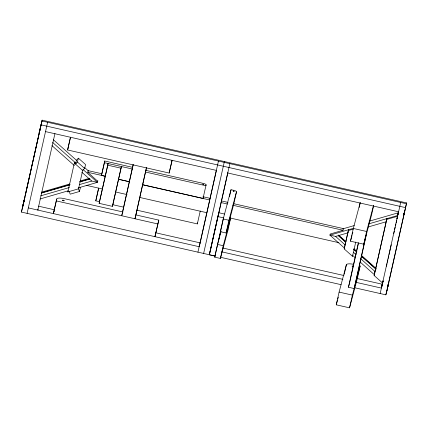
<?xml version="1.0" encoding="UTF-8"?>
<svg xmlns="http://www.w3.org/2000/svg" width="428" height="428" viewBox="0 0 428 428"><rect width="100%" height="100%" fill="white"/><g stroke="black" fill="none" stroke-linecap="round" stroke-linejoin="round"><path stroke-width="0.64" d="M383.103 280.971L382.894 281.95M24.321 199.625L24.31 199.555M382.509 283.357L382.632 282.753L381.765 286.546L382.316 284.229M398.522 211.742L397.719 215.204L398.457 211.844M403.668 215.263L403.406 216.509L403.866 214.599M39.28 132.198C38.37 136.291 41.083 124.976 40.098 128.871M404.134 213.486L403.845 214.872L404.808 210.619L404.257 212.941M24.145 200.427L23.428 203.519L24.23 199.881M382.418 283.764L382.145 285.176L382.413 284.085M215.193 256.083L21.4 212.069L42.142 120.166L406.6 202.936L386.875 291.013M39.515 131.332L39.627 130.85M39.724 130.497L39.975 129.395M22.566 207.591L41.923 120.985L406.381 203.755M22.636 207.425L24.968 197.003M25.257 195.703L32.244 164.443M32.533 163.143L33.117 160.537M33.411 159.237L39.52 131.888M39.815 130.583L40.398 127.977M40.687 126.677L42.142 120.166M27.092 213.363L47.62 122.28M54.945 133.547L37.803 210.068L38.022 209.244M56.737 198.972L53.382 213.609L56.737 198.972A6.816 1.98 12.6 0 1 63.89 198.565L123.045 211.999M172.168 160.313L169.156 173.046L67.603 149.982L70.449 137.26M67.603 149.982L70.39 137.891M82.722 170.274L78.538 188.823L67.875 191.915L74.547 162.233L76.013 163.544M99.692 201.727L95.786 200.839L98.633 188.117M105.379 176.277L101.473 175.389L104.758 161.024L132.68 167.369M98.638 188.384L95.786 200.839M104.758 161.024L101.473 175.389M99.146 203.343L108.118 163.528L99.146 203.343L112.436 206.36L121.402 166.546L112.436 206.36M133.092 164.855L121.713 215.755L122.151 214.118M122.296 213.465L133.236 164.523M146.381 167.872L135.002 218.772L146.526 167.541M158.799 220.12L154.936 236.673L158.799 220.12L136.045 214.952M169.156 173.046L172.002 160.323M136.799 210.153L197.34 223.903L200.261 210.993M142.487 184.703L203.027 198.453L206.093 184.907A2.921 0.851 12.6 0 0 203.461 183.441L145.67 170.317M197.934 252.162L218.457 161.078M200.117 243.125L210.127 198.341L202.99 196.72M210.159 198.191L216.418 170.194M203.626 253.456L224.374 161.549M217.831 216.579L209.297 254.756L214.99 256.051L223.523 217.873L217.831 216.579L218.847 212.753L224.545 214.048M210.458 250.284L221.517 200.93L228.006 202.401M221.404 201.433L227.808 172.778M220.393 258.437L223.239 245.709L230.639 217.906L227.964 229.996L220.393 258.437L214.701 257.142L217.547 244.42L221.099 231.061M220.388 231.692L223.234 218.97L231.018 189.711L233.865 190.358A2.921 0.851 12.6 0 1 236.497 191.824L233.651 204.547L226.086 232.987L220.388 231.692L220.73 230.419M218.901 239.279L220.639 231.516M229.456 196.709L231.018 189.711M226.086 232.987L228.927 220.26L236.497 191.824M344.192 248.919L348.515 229.734L344.192 248.919L352.512 256.324L352.726 255.505M349.542 307.834L352.388 295.111L360.173 265.852L357.327 278.58L349.542 307.834L336.258 304.816L339.099 292.094L346.375 264.75A6.816 1.98 12.6 0 1 353.528 264.344M373.687 205.408L371.552 214.952L363.768 244.211L350.479 241.194L353.325 228.466L360.258 202.396M344.24 274.295L346.375 264.75M359.178 207.484L360.173 203.032M352.512 256.324L355.738 242.034M365.512 237.647L354.133 288.547L348.44 287.252L358.359 242.879M349.606 282.774L358.504 242.965M363.768 244.211L366.609 231.484L373.548 205.408M355.154 284.722L366.529 233.822M374.142 275.509L386.896 218.606L374.142 275.509L382.461 282.913M380.16 293.544L400.688 202.46M398.559 211.646L398.152 213.577L398.249 213.198M382.493 283.855L383.076 281.255M386.42 266.275L387.003 263.669M387.297 262.369L387.875 259.764M388.169 258.464L388.752 255.858M389.041 254.553L389.48 252.6M389.769 251.3L390.352 248.695M390.641 247.389L391.224 244.789M393.701 233.715L394.284 231.115M394.573 229.809L395.156 227.204M395.445 225.904L395.884 223.951M396.173 222.646L396.756 220.04M397.05 218.74L397.628 216.135M398.356 212.882L398.65 211.576M354.732 287.771L385.858 294.839L406.6 202.936M382.471 283.62L382.723 282.517M382.782 282.464L382.53 283.571M403.786 214.728L404.374 212.261L403.914 214.171M388.009 285.524L387.463 287.835L387.896 286.016M388.164 284.914L388.806 282.202L387.838 286.471L388.324 284.042L387.886 285.867M23.481 202.867L23.941 200.951L22.973 205.205L23.31 203.835M398.575 211.812L397.345 216.333L386.677 219.425M39.606 130.743C40.371 127.453 39.044 133.552 39.59 131.284M382.841 281.999L383.087 280.987M21.4 212.069L22.416 208.243M74.547 162.233L74.328 163.057L82.647 170.462L84.594 168.423L85.616 164.593L78.41 158.183L76.457 160.222L75.44 164.047L77.393 162.009L78.41 158.183M67.875 191.915L68.095 191.097M78.854 187.539L78.511 188.818L79.405 191.503L70.171 194.178L69.277 191.493M79.405 191.503L80.427 187.673M97.696 181.237L87.729 172.286L88.168 170.644L101.789 173.741M97.868 180.696L97.434 182.333L78.287 187.887M206.093 184.907L205.873 185.731L145.333 171.981M203.027 198.453L203.246 197.634A2.921 0.851 12.6 0 0 203.113 197.271M197.34 223.903L197.559 223.084A2.921 0.851 12.6 0 0 197.517 222.849M229.847 163.662L209.324 254.751L210.314 250.926M214.701 257.142L215.038 255.869M344.845 248.422L329.913 235.133L330.202 234.036L343.042 230.269L343.475 228.627L233.196 203.578M350.479 241.194L352.003 235.47M352.34 234.196L352.849 232.292M336.258 304.816L337.441 300.365M337.778 299.097L338.286 297.187M348.44 287.252L349.457 283.427M396.858 218.665L397.585 215.926M382.68 282.095L382.969 280.998M385.858 294.839L387.094 290.189M41.746 192.113L69.711 184.003M80.517 180.873L89.415 178.294M41.564 192.798L70.165 184.505M79.699 181.739L89.869 178.792M41.425 193.108L69.497 184.966M79.704 182.007L89.912 179.048M40.697 195.842L69.406 187.518M79.613 184.559L91.736 181.039L97.434 182.333L82.995 169.488M39.997 198.988L68.073 190.845M342.764 228.878L354.256 225.551M369.567 221.11L398.291 212.78M353.533 228.279L329.913 235.133L335.606 236.422L345.064 244.837M368.845 223.844L397.564 215.514M348.296 230.558L353.314 229.103M335.606 236.422L348.365 232.725M368.144 226.99L386.013 221.806M40.906 124.816L405.364 207.58M45.379 131.562L216.22 170.36M227.61 172.944L398.452 211.742M104.32 162.667L132.311 169.023M107.679 165.171L120.969 168.188M353.325 228.466L366.609 231.484M118.401 179.236L129.47 181.75M87.729 172.286L105.245 176.261M118.219 179.209L129.251 181.713M142.224 184.661L209.693 199.983M221.078 202.567L227.568 204.044M232.757 205.221L343.042 230.269M86.183 185.308L102.538 189.005M115.378 191.937L127.052 194.585M139.64 197.431L206.847 212.711M229.911 217.948L338.901 242.697M223.234 218.97L228.927 220.26M112.714 204.686L123.778 207.2M56.223 200.882L157.782 223.946M217.547 244.42L223.239 245.709M38.461 206.157L54.763 209.859M155.829 232.811L200.17 242.879L199.154 246.71L28.312 207.912M222.646 247.983L343.93 275.525M356.968 278.489L382.402 284.267L381.38 288.092L355.952 282.32M221.629 251.814L342.908 279.356M220.409 257.265L341.041 284.663M339.099 292.094L352.388 295.111M338.553 235.026L345.99 241.643M353.924 248.7L356.899 251.348M361.36 255.318L376.233 268.554M338.323 235.459L345.792 242.104M353.753 249.192L356.738 251.851M361.216 255.837L376.148 269.126M338.371 235.705L344.818 241.446M353.742 249.385L356.717 252.033M361.671 256.442L375.554 268.8M353.523 252.37L356.01 254.585M360.488 258.571L374.923 271.416M352.314 255.067L355.299 257.726M360.28 262.155L374.714 275.006M53.361 139.726L76.756 160.548M84.723 167.637L88.703 171.184M77.393 162.009L84.594 168.423M52.633 142.46L76.029 163.282M51.927 145.606L74.322 165.54M81.785 172.184L91.736 181.039M233.517 204.188A2.921 0.851 12.6 0 1 233.651 204.547M227.921 229.766A2.921 0.851 12.6 0 1 227.964 229.996M353.432 266.601A0.974 0.284 12.6 0 1 352.067 266.082A0.974 0.284 12.6 0 1 353.335 266.05M68.111 148.072A6.816 1.98 12.6 0 1 68.234 147.831M53.891 211.694A6.816 1.98 12.6 0 1 54.249 211.25M202.797 184.12L203.717 184.372L202.797 184.12M233.201 191.038L234.121 191.284L233.201 191.038M62.841 200.609A0.974 0.284 12.6 0 0 64.328 200.695A0.974 0.284 12.6 0 0 62.964 200.133A0.974 0.284 12.6 0 0 62.841 200.609"/></g></svg>
